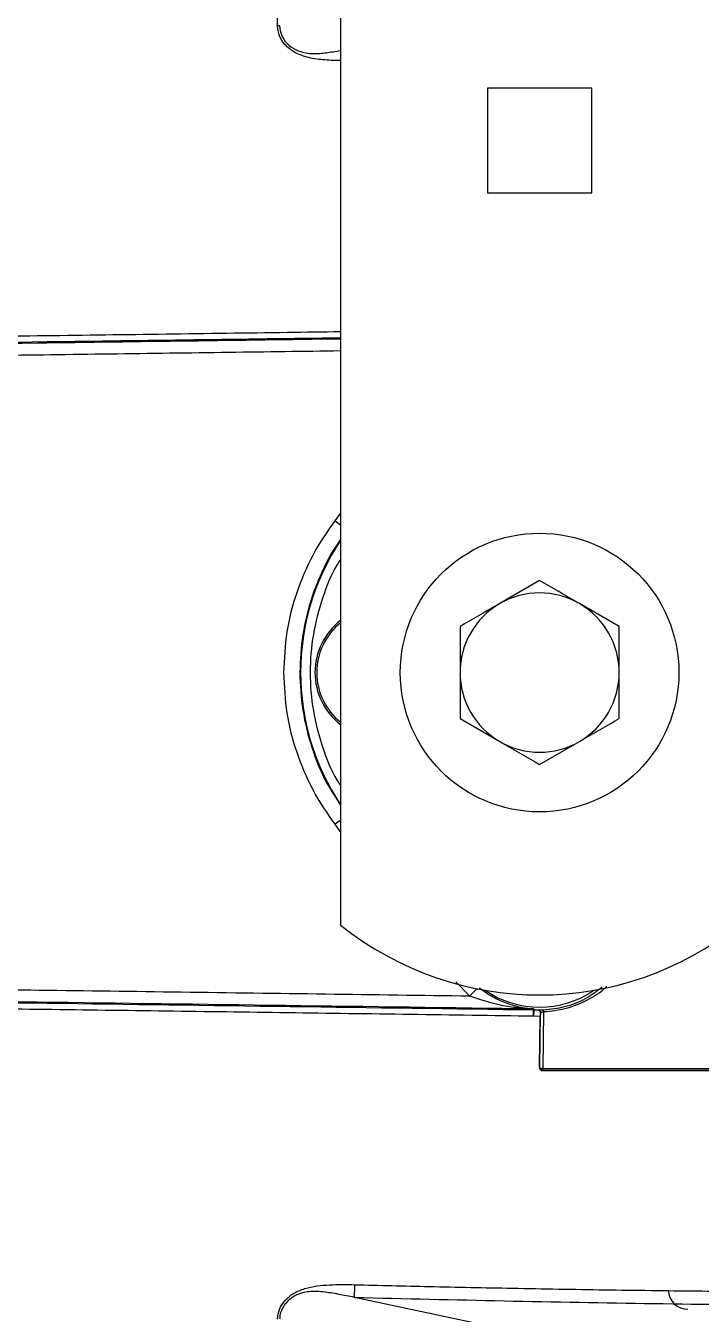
# Model space of a CAD drawing. Extents: x 7 to 113, y 1 to 87.
# Drawn here: x 14.056 to 16.178, y 34.804 to 38.848 of the extents above; entities that cross this region are included whole.
import ezdxf

# ---------------------------------------------------------------- set-up
doc = ezdxf.new("R2010")
doc.units = 0
doc.header["$MEASUREMENT"] = 0
doc.layers.add('OBJECT', color=7, linetype='CONTINUOUS')

msp = doc.modelspace()

# ---------------------------------------------------------------- linework, layer by layer
at = {"layer": 'OBJECT'}
for p, q in [((15.0451, 44.9982), (15.0451, 36.0256)), ((15.8341, 38.6522), (15.5061, 38.6522)), ((15.5061, 38.6522), (15.5061, 38.3242)), ((15.8341, 38.3242), (15.8341, 38.6522)), ((15.5061, 38.3242), (15.8341, 38.3242)), ((15.0276, 37.2945), (15.0451, 37.3177)), ((15.6701, 37.1069), (15.5451, 37.0347)), ((15.9201, 36.9626), (15.7951, 37.0347)), ((15.4201, 36.6739), (15.5451, 36.6017)), ((15.6701, 36.5295), (15.7951, 36.6017)), ((15.0451, 36.3187), (15.0276, 36.3419)), ((15.4509, 35.8022), (15.4066, 35.8472)), ((15.6508, 35.7597), (15.6508, 35.7621)), ((15.6529, 35.7596), (15.6508, 35.7597)), ((15.653, 35.762), (15.6529, 35.7596)), ((15.6529, 35.7596), (15.6686, 35.7592)), ((15.652, 35.7394), (15.6511, 35.7394)), ((15.6723, 35.7389), (15.652, 35.7394)), ((15.6703, 35.5784), (15.6723, 35.7389)), ((15.6706, 35.5787), (15.6728, 35.749)), ((15.6728, 35.749), (15.6727, 35.7524)), ((15.6826, 35.7527), (15.6804, 35.575)), ((15.6703, 35.5784), (15.6706, 35.5787)), ((16.9701, 35.5689), (15.6801, 35.5682)), ((15.6801, 35.5682), (15.6806, 35.5687)), ((15.6804, 35.575), (16.9701, 35.5756)), ((16.9701, 35.5693), (15.6806, 35.5687)), ((15.0889, 34.857), (15.0888, 34.857)), ((16.0901, 34.6439), (15.0889, 34.857))]:
    msp.add_line(p, q, dxfattribs=at)
msp.add_circle((15.6701, 36.8182), 0.4375, dxfattribs=at)
for centre, radius, start, end in [((15.3216, 37.6945), 0.4964, 233.6784, 236.1554), ((15.6701, 36.8182), 0.7505, 146.3835, 213.6165), ((15.6701, 36.8182), 0.25, 60, 120), ((15.6701, 36.8182), 0.25, 120, 180), ((15.6701, 36.8182), 0.25, 0, 60), ((15.1701, 36.8182), 0.2056, 127.4464, 232.5536), ((15.1701, 36.8182), 0.2, 128.6822, 231.3178), ((15.6701, 36.8182), 0.25, 180, 240), ((15.6701, 36.8182), 0.25, 300, 0), ((15.6701, 36.8182), 0.25, 240, 300), ((15.3222, 35.9412), 0.4974, 123.8477, 126.3197), ((15.6701, 36.8062), 1, 231.3178, 308.6822), ((15.5692, 35.7061), 0.1524, 128.3966, 140.9255), ((15.6701, 36.0682), 0.3005, 235.3857, 304.6143), ((15.6501, 35.7096), 0.0525, 86.8041, 89.18), ((15.4485, 35.7461), 0.2027, 358.122, 3.8586), ((15.1112, 35.7733), 0.5419, 356.4144, 358.5566), ((15.6435, 35.7525), 0.0391, 0.3627, 10.3744), ((15.6806, 35.5787), 0.01, 180.084, 269.9169), ((16.1361, 34.8815), 0.062, 181.554, 270)]:
    msp.add_arc(centre, radius, start, end, dxfattribs=at)
for points, knots in [([(14.8466, 38.848), (14.8465, 38.9535), (14.8465, 39.1645), (14.8465, 39.3396), (14.8466, 39.4271)], [0, 0, 0, 0, 0.5000027, 1, 1, 1, 1]), ([(14.8536, 38.8484), (14.8525, 38.8483), (14.8501, 38.8481), (14.8478, 38.848), (14.8466, 38.848)], [0, 0, 0, 0, 0.499999, 1, 1, 1, 1]), ([(15.0451, 38.7395), (15.0414, 38.7394), (15.0207, 38.7392), (14.9827, 38.7414), (14.9357, 38.7492), (14.8967, 38.7656), (14.869, 38.7884), (14.8505, 38.8166), (14.8479, 38.8375), (14.8466, 38.848)], [0, 0, 0, 0, 0.04088, 0.227855, 0.418299, 0.567523, 0.70923, 0.854708, 1, 1, 1, 1]), ([(14.8536, 38.8484), (14.8548, 38.8386), (14.8572, 38.819), (14.875, 38.7925), (14.9022, 38.7723), (14.9384, 38.7609), (14.9792, 38.7606), (15.0152, 38.7658), (15.0372, 38.7698), (15.0451, 38.7712)], [0, 0, 0, 0, 0.144325, 0.289179, 0.432802, 0.576444, 0.739188, 0.905895, 1, 1, 1, 1]), ([(10.9864, 37.8133), (11.5027, 37.8197), (12.536, 37.8325), (13.8902, 37.8502), (14.7276, 37.8617), (15.0451, 37.8661)], [0, 0, 0, 0, 0.382702, 0.765908, 1, 1, 1, 1]), ([(15.0451, 37.8684), (14.738, 37.8642), (13.9214, 37.853), (12.5985, 37.8357), (11.5859, 37.8231), (11.0801, 37.8168)], [0, 0, 0, 0, 0.23178, 0.616222, 1, 1, 1, 1]), ([(11.0832, 37.8367), (11.3272, 37.8398), (11.8241, 37.846), (12.5844, 37.8558), (13.3512, 37.8658), (14.1188, 37.876), (14.6795, 37.8836), (14.9895, 37.8879), (15.0451, 37.8886)], [0, 0, 0, 0, 0.185391, 0.377506, 0.576351, 0.765931, 0.957987, 1, 1, 1, 1]), ([(10.9809, 37.7765), (11.2201, 37.7793), (11.7068, 37.7852), (12.4506, 37.7944), (13.2005, 37.804), (13.9513, 37.8138), (14.5624, 37.822), (14.9283, 37.8271), (15.0451, 37.8287)], [0, 0, 0, 0, 0.177189, 0.360441, 0.549759, 0.730707, 0.913979, 1, 1, 1, 1]), ([(14.867, 36.8182), (14.869, 36.8609), (14.873, 36.9463), (14.9055, 37.0707), (14.9551, 37.1892), (15.0034, 37.2594), (15.0276, 37.2945)], [0, 0, 0, 0, 0.249549, 0.499968, 0.749833, 1, 1, 1, 1]), ([(15.0451, 37.2364), (15.0369, 37.2244), (15.0138, 37.1908), (14.9838, 37.1306), (14.9492, 37.0436), (14.9238, 36.9391), (14.9143, 36.8187), (14.9236, 36.6982), (14.9528, 36.5802), (14.9934, 36.4794), (15.0305, 36.4238), (15.0451, 36.4019)], [0, 0, 0, 0, 0.049424, 0.13824, 0.227356, 0.366591, 0.500406, 0.634291, 0.773557, 0.910718, 1, 1, 1, 1]), ([(15.0451, 37.1742), (15.0415, 37.1686), (15.0169, 37.1309), (14.9861, 37.0514), (14.956, 36.9376), (14.9464, 36.8182), (14.956, 36.6988), (14.9861, 36.585), (15.0169, 36.5056), (15.0415, 36.4679), (15.0451, 36.4623)], [0, 0, 0, 0, 0.0268709, 0.1810548, 0.3394352, 0.5, 0.6605648, 0.8189452, 0.9731291, 1, 1, 1, 1]), ([(15.7951, 37.0347), (15.7922, 37.0364), (15.7499, 37.0608), (15.7086, 37.0847), (15.6701, 37.1069)], [0, 0, 0, 0, 0.0702143, 1, 1, 1, 1]), ([(15.5451, 37.0347), (15.5422, 37.033), (15.4999, 37.0086), (15.4586, 36.9848), (15.4201, 36.9626)], [0, 0, 0, 0, 0.070213, 1, 1, 1, 1]), ([(15.4201, 36.9626), (15.4201, 36.9526), (15.4201, 36.9056), (15.4201, 36.8568), (15.4201, 36.8182)], [0, 0, 0, 0, 0.211002, 1, 1, 1, 1]), ([(15.9201, 36.8182), (15.9201, 36.8568), (15.9201, 36.9056), (15.9201, 36.9526), (15.9201, 36.9626)], [0, 0, 0, 0, 0.788998, 1, 1, 1, 1]), ([(15.0276, 36.3419), (15.0034, 36.3771), (14.955, 36.4474), (14.9055, 36.5658), (14.873, 36.6902), (14.8691, 36.7755), (14.867, 36.8182)], [0, 0, 0, 0, 0.250229, 0.500882, 0.749824, 1, 1, 1, 1]), ([(15.4201, 36.8182), (15.4201, 36.8069), (15.4201, 36.7581), (15.4201, 36.7105), (15.4201, 36.6739)], [0, 0, 0, 0, 0.2318492, 1, 1, 1, 1]), ([(15.9201, 36.6739), (15.9201, 36.7105), (15.9201, 36.7581), (15.9201, 36.8069), (15.9201, 36.8182)], [0, 0, 0, 0, 0.7681508, 1, 1, 1, 1]), ([(15.7951, 36.6017), (15.7981, 36.6034), (15.8403, 36.6278), (15.8817, 36.6517), (15.9201, 36.6739)], [0, 0, 0, 0, 0.070213, 1, 1, 1, 1]), ([(15.5451, 36.6017), (15.5481, 36.6), (15.5903, 36.5756), (15.6317, 36.5518), (15.6701, 36.5295)], [0, 0, 0, 0, 0.070214, 1, 1, 1, 1]), ([(15.4509, 35.8022), (15.1488, 35.8063), (14.549, 35.8147), (13.6477, 35.8266), (12.7479, 35.8383), (11.8571, 35.8495), (11.269, 35.8565), (10.9809, 35.86)], [0, 0, 0, 0, 0.2022766, 0.4015017, 0.6039518, 0.8059482, 1, 1, 1, 1]), ([(15.6508, 35.7621), (15.1313, 35.7692), (14.0919, 35.7836), (12.536, 35.804), (11.5027, 35.8168), (10.9864, 35.8232)], [0, 0, 0, 0, 0.333336, 0.666886, 1, 1, 1, 1]), ([(11.0801, 35.8197), (11.5859, 35.8134), (12.5984, 35.8008), (14.1231, 35.7808), (15.1416, 35.7667), (15.6508, 35.7597)], [0, 0, 0, 0, 0.33303, 0.666639, 1, 1, 1, 1]), ([(15.6511, 35.7394), (15.3934, 35.743), (14.8812, 35.7501), (14.1184, 35.7604), (13.3506, 35.7706), (12.5839, 35.7807), (11.8239, 35.7905), (11.3271, 35.7967), (11.0832, 35.7998)], [0, 0, 0, 0, 0.168843, 0.335534, 0.500076, 0.67255, 0.839189, 1, 1, 1, 1]), ([(15.6508, 35.7621), (15.6508, 35.7621), (15.6508, 35.7621), (15.6507, 35.7621), (15.6504, 35.7621), (15.6363, 35.7628), (15.5997, 35.7654), (15.5342, 35.7748), (15.4841, 35.7913), (15.4509, 35.8022)], [0, 0, 0, 0, 0.001142, 0.002301, 0.004791, 0.01068, 0.246792, 0.502027, 1, 1, 1, 1]), ([(15.4818, 35.8283), (15.4957, 35.8183), (15.5235, 35.7984), (15.5679, 35.7791), (15.6094, 35.767), (15.6408, 35.763), (15.652, 35.7621), (15.6529, 35.762), (15.653, 35.762), (15.653, 35.762)], [0, 0, 0, 0, 0.249937, 0.500626, 0.749427, 0.968478, 0.986306, 0.993527, 1, 1, 1, 1]), ([(15.682, 35.7595), (15.7044, 35.7619), (15.7505, 35.7668), (15.8143, 35.7918), (15.85, 35.8186), (15.8671, 35.8315)], [0, 0, 0, 0, 0.330582, 0.680069, 1, 1, 1, 1]), ([(15.8814, 35.8336), (15.8801, 35.8321), (15.863, 35.8135), (15.8199, 35.7882), (15.7544, 35.7601), (15.7066, 35.7552), (15.6826, 35.7527)], [0, 0, 0, 0, 0.02736, 0.351619, 0.675255, 1, 1, 1, 1]), ([(15.6686, 35.7592), (15.6685, 35.7591), (15.6683, 35.7588), (15.6694, 35.7569), (15.6714, 35.7542), (15.6727, 35.7524)], [0, 0, 0, 0, 0.252438, 0.503217, 1, 1, 1, 1]), ([(15.6686, 35.7592), (15.6705, 35.7592), (15.6734, 35.7593), (15.6782, 35.7594), (15.6807, 35.7595), (15.682, 35.7595)], [0, 0, 0, 0, 0.499445, 0.751584, 1, 1, 1, 1]), ([(15.6727, 35.7524), (15.6726, 35.7499), (15.6724, 35.7459), (15.6724, 35.7407), (15.6723, 35.7389)], [0, 0, 0, 0, 0.6495649, 1, 1, 1, 1]), ([(15.6826, 35.7527), (15.682, 35.7526), (15.6807, 35.7525), (15.6782, 35.7521), (15.6755, 35.7514), (15.6733, 35.7503), (15.673, 35.7494), (15.6728, 35.749)], [0, 0, 0, 0, 0.117751, 0.236264, 0.479976, 0.736393, 1, 1, 1, 1]), ([(15.6801, 35.5682), (15.6791, 35.5683), (15.677, 35.5685), (15.6742, 35.57), (15.672, 35.5722), (15.6705, 35.5751), (15.6704, 35.5773), (15.6703, 35.5784)], [0, 0, 0, 0, 0.1904146, 0.380721, 0.5749326, 0.7832683, 1, 1, 1, 1]), ([(15.6706, 35.5787), (15.6706, 35.5787), (15.6706, 35.5786), (15.6707, 35.5784), (15.6708, 35.578), (15.6715, 35.5771), (15.6732, 35.5762), (15.6756, 35.5755), (15.678, 35.5751), (15.6795, 35.575), (15.6804, 35.575)], [0, 0, 0, 0, 0.013718, 0.037881, 0.117462, 0.241308, 0.499767, 0.695357, 0.834141, 1, 1, 1, 1]), ([(15.6804, 35.575), (15.6804, 35.5741), (15.6804, 35.5724), (15.6805, 35.5704), (15.6805, 35.5691), (15.6806, 35.5688), (15.6806, 35.5687)], [0, 0, 0, 0, 0.249948, 0.499967, 0.749993, 1, 1, 1, 1]), ([(14.8466, 34.7885), (14.8479, 34.7989), (14.8506, 34.8199), (14.8692, 34.848), (14.8968, 34.8709), (14.9439, 34.8907), (15.0105, 34.8978), (15.0632, 34.8971), (15.0896, 34.8967)], [0, 0, 0, 0, 0.125023, 0.250261, 0.372599, 0.500558, 0.750171, 1, 1, 1, 1]), ([(15.0888, 34.857), (15.0722, 34.8602), (15.039, 34.8667), (14.9895, 34.8749), (14.943, 34.8767), (14.9102, 34.8669), (14.8901, 34.8551), (14.8778, 34.8445), (14.8672, 34.8316), (14.8592, 34.8174), (14.8543, 34.8023), (14.8538, 34.7923), (14.8536, 34.788)], [0, 0, 0, 0, 0.167655, 0.336418, 0.499288, 0.624455, 0.681335, 0.749952, 0.805262, 0.875044, 0.94588, 1, 1, 1, 1]), ([(15.0888, 34.857), (15.089, 34.8641), (15.0894, 34.8783), (15.0895, 34.8906), (15.0896, 34.8967)], [0, 0, 0, 0, 0.499997, 1, 1, 1, 1]), ([(15.0896, 34.8967), (15.1673, 34.8948), (15.3322, 34.8907), (15.5938, 34.8854), (15.8742, 34.8806), (16.157, 34.877), (16.4327, 34.8745), (16.7014, 34.8729), (16.8806, 34.8728), (16.9701, 34.8727)], [0, 0, 0, 0, 0.124105, 0.263212, 0.41732, 0.571428, 0.714286, 0.857143, 1, 1, 1, 1]), ([(15.0888, 34.857), (15.4023, 34.8495), (16.0292, 34.8343), (16.6565, 34.8321), (16.9701, 34.831)], [0, 0, 0, 0, 0.500002, 1, 1, 1, 1])]:
    msp.add_open_spline(points, degree=3, knots=knots, dxfattribs=at)

doc.saveas('drawing.dxf')
